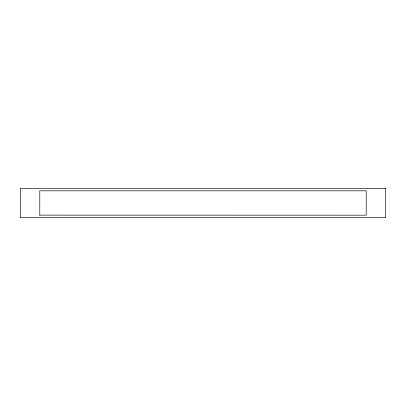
<?xml version="1.0" encoding="UTF-8"?>
<svg xmlns="http://www.w3.org/2000/svg" width="406" height="406" viewBox="0 0 406 406"><rect width="100%" height="100%" fill="white"/><g stroke="black" fill="none" stroke-linecap="round" stroke-linejoin="round"><path stroke-width="0.61" d="M39.788 215.134L366.212 215.18L366.212 190.82L39.788 190.82L39.788 215.18M385.7 188.384L20.3 188.384L20.3 217.616L385.7 217.616L385.7 188.384"/></g></svg>
